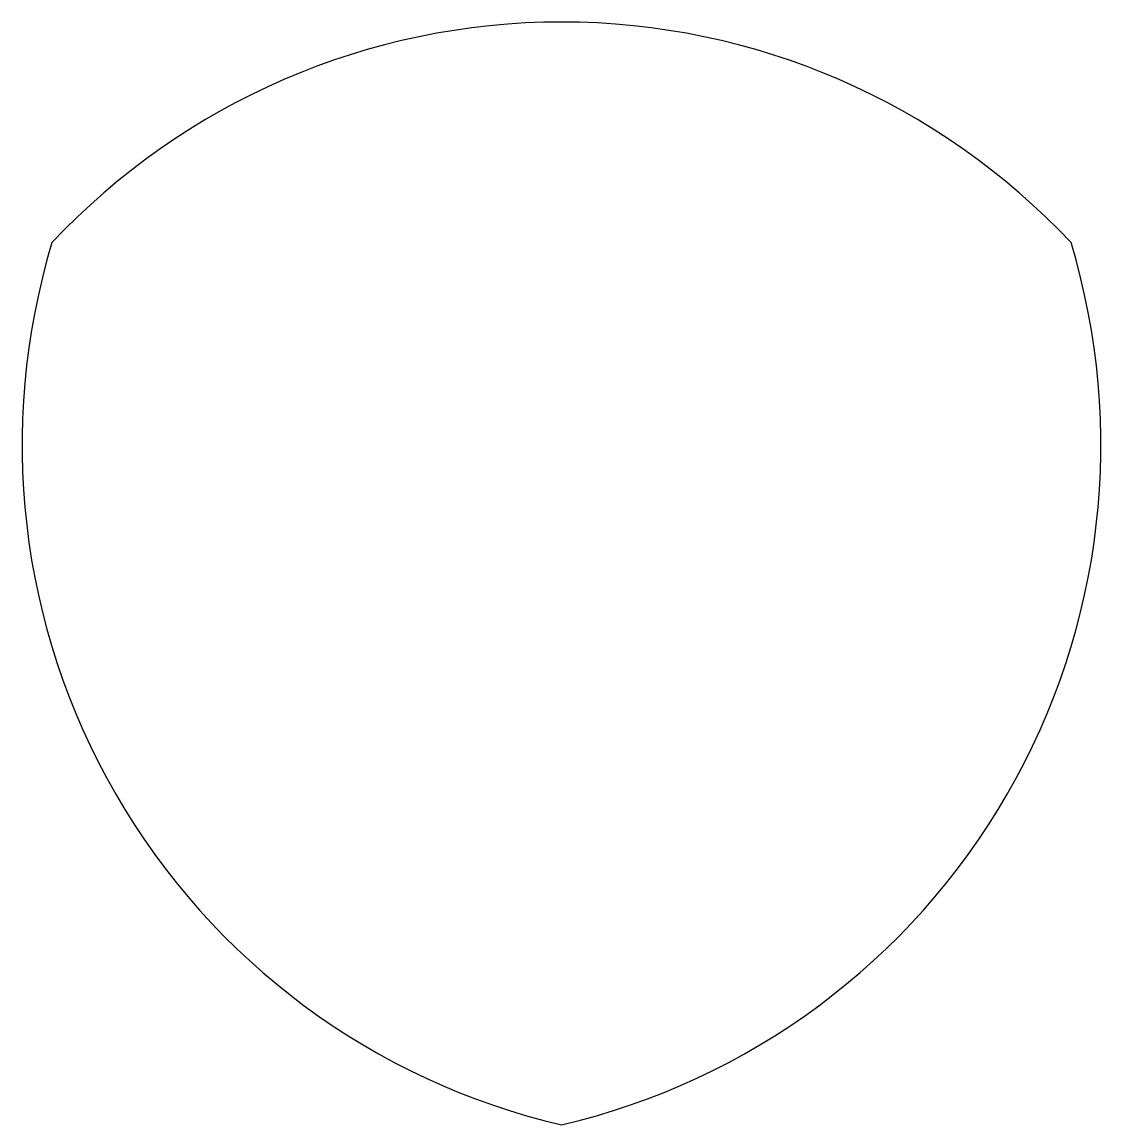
# Model space of a CAD drawing. Header units: millimetres. Extents: x 1597.8 to 1627.1, y 1292.2 to 1322.2.
import ezdxf

# ---------------------------------------------------------------- set-up
doc = ezdxf.new("R2010")
doc.units = ezdxf.units.MM
doc.layers.add('Points', color=7, linetype='Continuous')

msp = doc.modelspace()

# ---------------------------------------------------------------- linework, layer by layer
at = {"layer": 'Points', "color": 0, "linetype": 'ByBlock', "lineweight": -2}
msp.add_lwpolyline([(1626.284, 1316.154, 0.433013), (1598.572, 1316.154, 0.433013), (1612.428, 1292.154, 0.433013)], format="xyb", close=True, dxfattribs=at)

doc.saveas('drawing.dxf')
